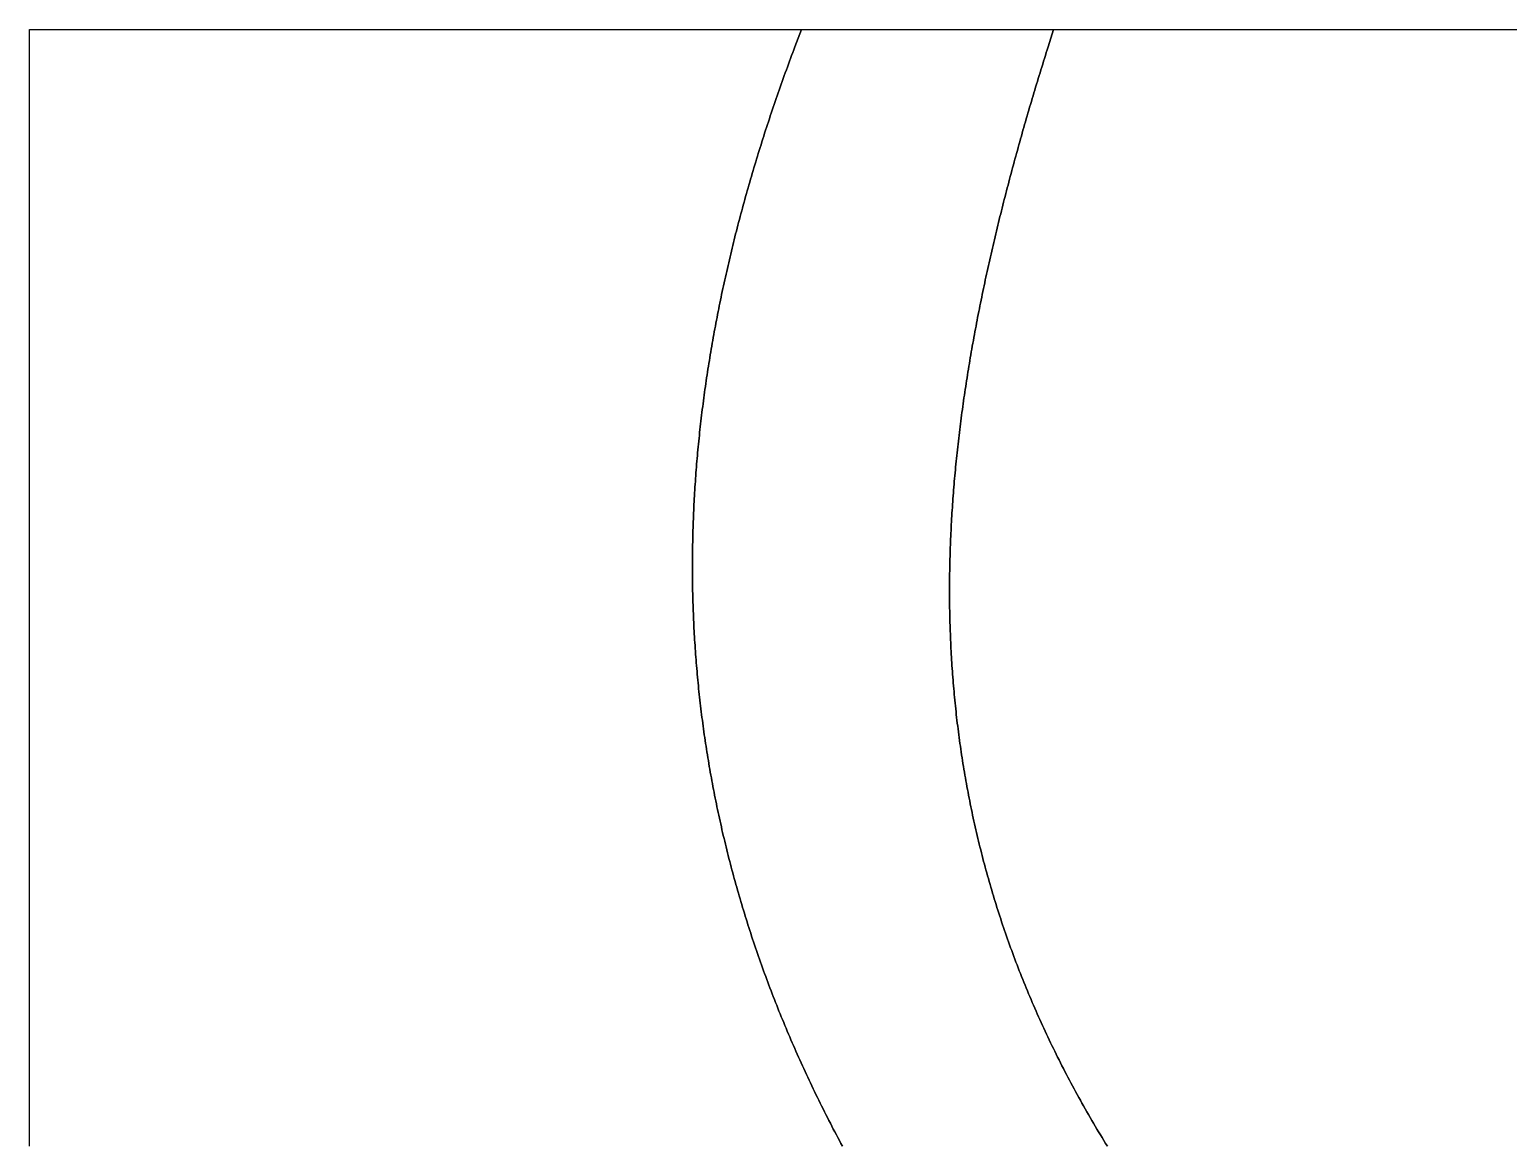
# Model space of a CAD drawing. Header units: millimetres. Extents: x 0 to 514, y 0 to 387.
# Drawn here: x 0 to 257, y 193.5 to 387 of the extents above; entities that cross this region are included whole.
import ezdxf

# ---------------------------------------------------------------- set-up
doc = ezdxf.new("R2010")
doc.units = ezdxf.units.MM
for name, color, linetype in [('P01', 3, 'CONTINUOUS'), ('P02', 3, 'CONTINUOUS'), ('P03', 3, 'CONTINUOUS')]:
    doc.layers.add(name, color=color, linetype=linetype)

msp = doc.modelspace()

# ---------------------------------------------------------------- linework, layer by layer
at = {"layer": 'P01'}
msp.add_lwpolyline([(0, 193), (0, 193.5), (0, 194), (0, 194.5), (0, 195), (0, 195.5), (0, 196), (0, 196.5), (0, 197), (0, 197.5), (0, 198), (0, 198.5), (0, 199), (0, 199.5), (0, 200), (0, 200.5), (0, 201), (0, 201.5), (0, 202), (0, 202.5), (0, 203), (0, 203.5), (0, 204), (0, 204.5), (0, 205), (0, 205.5), (0, 206), (0, 206.5), (0, 207), (0, 207.5), (0, 208), (0, 208.5), (0, 209), (0, 209.5), (0, 210), (0, 210.5), (0, 211), (0, 211.5), (0, 212), (0, 212.5), (0, 213), (0, 213.5), (0, 214), (0, 214.5), (0, 215), (0, 215.5), (0, 216), (0, 216.5), (0, 217), (0, 217.5), (0, 218), (0, 218.5), (0, 219), (0, 219.5), (0, 220), (0, 220.5), (0, 221), (0, 221.5), (0, 222), (0, 222.5), (0, 223), (0, 223.5), (0, 224), (0, 224.5), (0, 225), (0, 225.5), (0, 226), (0, 226.5), (0, 227), (0, 227.5), (0, 228), (0, 228.5), (0, 229), (0, 229.5), (0, 230), (0, 230.5), (0, 231), (0, 231.5), (0, 232), (0, 232.5), (0, 233), (0, 233.5), (0, 234), (0, 234.5), (0, 235), (0, 235.5), (0, 236), (0, 236.5), (0, 237), (0, 237.5), (0, 238), (0, 238.5), (0, 239), (0, 239.5), (0, 240), (0, 240.5), (0, 241), (0, 241.5), (0, 242), (0, 242.5), (0, 243), (0, 243.5), (0, 244), (0, 244.5), (0, 245), (0, 245.5), (0, 246), (0, 246.5), (0, 247), (0, 247.5), (0, 248), (0, 248.5), (0, 249), (0, 249.5), (0, 250), (0, 250.5), (0, 251), (0, 251.5), (0, 252), (0, 252.5), (0, 253), (0, 253.5), (0, 254), (0, 254.5), (0, 255), (0, 255.5), (0, 256), (0, 256.5), (0, 257), (0, 257.5), (0, 258), (0, 258.5), (0, 259), (0, 259.5), (0, 260), (0, 260.5), (0, 261), (0, 261.5), (0, 262), (0, 262.5), (0, 263), (0, 263.5), (0, 264), (0, 264.5), (0, 265), (0, 265.5), (0, 266), (0, 266.5), (0, 267), (0, 267.5), (0, 268), (0, 268.5), (0, 269), (0, 269.5), (0, 270), (0, 270.5), (0, 271), (0, 271.5), (0, 272), (0, 272.5), (0, 273), (0, 273.5), (0, 274), (0, 274.5), (0, 275), (0, 275.5), (0, 276), (0, 276.5), (0, 277), (0, 277.5), (0, 278), (0, 278.5), (0, 279), (0, 279.5), (0, 280), (0, 280.5), (0, 281), (0, 281.5), (0, 282), (0, 282.5), (0, 283), (0, 283.5), (0, 284), (0, 284.5), (0, 285), (0, 285.5), (0, 286), (0, 286.5), (0, 287), (0, 287.5), (0, 288), (0, 288.5), (0, 289), (0, 289.5), (0, 290), (0, 290.5), (0, 291), (0, 291.5), (0, 292), (0, 292.5), (0, 293), (0, 293.5), (0, 294), (0, 294.5), (0, 295), (0, 295.5), (0, 296), (0, 296.5), (0, 297), (0, 297.5), (0, 298), (0, 298.5), (0, 299), (0, 299.5), (0, 300), (0, 300.5), (0, 301), (0, 301.5), (0, 302), (0, 302.5), (0, 303), (0, 303.5), (0, 304), (0, 304.5), (0, 305), (0, 305.5), (0, 306), (0, 306.5), (0, 307), (0, 307.5), (0, 308), (0, 308.5), (0, 309), (0, 309.5), (0, 310), (0, 310.5), (0, 311), (0, 311.5), (0, 312), (0, 312.5), (0, 313), (0, 313.5), (0, 314), (0, 314.5), (0, 315), (0, 315.5), (0, 316), (0, 316.5), (0, 317), (0, 317.5), (0, 318), (0, 318.5), (0, 319), (0, 319.5), (0, 320), (0, 320.5), (0, 321), (0, 321.5), (0, 322), (0, 322.5), (0, 323), (0, 323.5), (0, 324), (0, 324.5), (0, 325), (0, 325.5), (0, 326), (0, 326.5), (0, 327), (0, 327.5), (0, 328), (0, 328.5), (0, 329), (0, 329.5), (0, 330), (0, 330.5), (0, 331), (0, 331.5), (0, 332), (0, 332.5), (0, 333), (0, 333.5), (0, 334), (0, 334.5), (0, 335), (0, 335.5), (0, 336), (0, 336.5), (0, 337), (0, 337.5), (0, 338), (0, 338.5), (0, 339), (0, 339.5), (0, 340), (0, 340.5), (0, 341), (0, 341.5), (0, 342), (0, 342.5), (0, 343), (0, 343.5), (0, 344), (0, 344.5), (0, 345), (0, 345.5), (0, 346), (0, 346.5), (0, 347), (0, 347.5), (0, 348), (0, 348.5), (0, 349), (0, 349.5), (0, 350), (0, 350.5), (0, 351), (0, 351.5), (0, 352), (0, 352.5), (0, 353), (0, 353.5), (0, 354), (0, 354.5), (0, 355), (0, 355.5), (0, 356), (0, 356.5), (0, 357), (0, 357.5), (0, 358), (0, 358.5), (0, 359), (0, 359.5), (0, 360), (0, 360.5), (0, 361), (0, 361.5), (0, 362), (0, 362.5), (0, 363), (0, 363.5), (0, 364), (0, 364.5), (0, 365), (0, 365.5), (0, 366), (0, 366.5), (0, 367), (0, 367.5), (0, 368), (0, 368.5), (0, 369), (0, 369.5), (0, 370), (0, 370.5), (0, 371), (0, 371.5), (0, 372), (0, 372.5), (0, 373), (0, 373.5), (0, 374), (0, 374.5), (0, 375), (0, 375.5), (0, 376), (0, 376.5), (0, 377), (0, 377.5), (0, 378), (0, 378.5), (0, 379), (0, 379.5), (0, 380), (0, 380.5), (0, 381), (0, 381.5), (0, 382), (0, 382.5), (0, 383), (0, 383.5), (0, 384), (0, 387), (134.133858, 387), (133, 384), (132.811479, 383.5), (132.623868, 383), (132.43717, 382.5), (132.251385, 382), (132.066516, 381.5), (131.882564, 381), (131.699531, 380.5), (131.517417, 380), (131.336225, 379.5), (131.155956, 379), (130.976612, 378.5), (130.798193, 378), (130.620702, 377.5), (130.44414, 377), (130.268509, 376.5), (130.09381, 376), (129.920044, 375.5), (129.747214, 375), (129.57532, 374.5), (129.404365, 374), (129.234349, 373.5), (129.065274, 373), (128.897142, 372.5), (128.729955, 372), (128.563713, 371.5), (128.398419, 371), (128.234073, 370.5), (128.070678, 370), (127.908234, 369.5), (127.746744, 369), (127.586209, 368.5), (127.42663, 368), (127.268009, 367.5), (127.110348, 367), (126.953648, 366.5), (126.79791, 366), (126.643136, 365.5), (126.489328, 365), (126.336486, 364.5), (126.184614, 364), (126.033711, 363.5), (125.88378, 363), (125.734822, 362.5), (125.586839, 362), (125.439832, 361.5), (125.293802, 361), (125.148752, 360.5), (125.004683, 360), (124.861595, 359.5), (124.719492, 359), (124.578374, 358.5), (124.438242, 358), (124.299099, 357.5), (124.160946, 357), (124.023784, 356.5), (123.887615, 356), (123.75244, 355.5), (123.618262, 355), (123.48508, 354.5), (123.352898, 354), (123.221716, 353.5), (123.091536, 353), (122.96236, 352.5), (122.834188, 352), (122.707023, 351.5), (122.580866, 351), (122.455719, 350.5), (122.331583, 350), (122.20846, 349.5), (122.08635, 349), (121.965256, 348.5), (121.84518, 348), (121.726122, 347.5), (121.608084, 347), (121.491068, 346.5), (121.375076, 346), (121.260108, 345.5), (121.146166, 345), (121.033252, 344.5), (120.921368, 344), (120.810514, 343.5), (120.700693, 343), (120.591905, 342.5), (120.484153, 342), (120.377438, 341.5), (120.271761, 341), (120.167125, 340.5), (120.063529, 340), (119.960977, 339.5), (119.859469, 339), (119.759007, 338.5), (119.659593, 338), (119.561228, 337.5), (119.463913, 337), (119.367651, 336.5), (119.272442, 336), (119.178289, 335.5), (119.085191, 335), (118.993153, 334.5), (118.902173, 334), (118.812256, 333.5), (118.7234, 333), (118.635609, 332.5), (118.548884, 332), (118.463226, 331.5), (118.378637, 331), (118.295119, 330.5), (118.212672, 330), (118.131298, 329.5), (118.050999, 329), (117.971777, 328.5), (117.893633, 328), (117.816568, 327.5), (117.740584, 327), (117.665683, 326.5), (117.591865, 326), (117.519133, 325.5), (117.447489, 325), (117.376932, 324.5), (117.307466, 324), (117.239091, 323.5), (117.17181, 323), (117.105623, 322.5), (117.040532, 322), (116.976539, 321.5), (116.913645, 321), (116.851852, 320.5), (116.791161, 320), (116.731574, 319.5), (116.673092, 319), (116.615716, 318.5), (116.55945, 318), (116.504293, 317.5), (116.450247, 317), (116.397314, 316.5), (116.345495, 316), (116.294793, 315.5), (116.245208, 315), (116.196741, 314.5), (116.149395, 314), (116.103172, 313.5), (116.058071, 313), (116.014096, 312.5), (115.971247, 312), (115.929526, 311.5), (115.888935, 311), (115.849475, 310.5), (115.811147, 310), (115.773954, 309.5), (115.737896, 309), (115.702976, 308.5), (115.669194, 308), (115.636552, 307.5), (115.605052, 307), (115.574695, 306.5), (115.545483, 306), (115.517417, 305.5), (115.490499, 305), (115.46473, 304.5), (115.440113, 304), (115.416647, 303.5), (115.394335, 303), (115.373179, 302.5), (115.35318, 302), (115.334339, 301.5), (115.316658, 301), (115.300138, 300.5), (115.284782, 300), (115.27059, 299.5), (115.257564, 299), (115.245705, 298.5), (115.235016, 298), (115.225497, 297.5), (115.21715, 297), (115.209977, 296.5), (115.203979, 296), (115.199157, 295.5), (115.195514, 295), (115.19305, 294.5), (115.191768, 294), (115.191668, 293.5), (115.192753, 293), (115.195023, 292.5), (115.198481, 292), (115.203127, 291.5), (115.208964, 291), (115.215992, 290.5), (115.224214, 290), (115.233631, 289.5), (115.244244, 289), (115.256055, 288.5), (115.269066, 288), (115.283277, 287.5), (115.298691, 287), (115.315309, 286.5), (115.333133, 286), (115.352163, 285.5), (115.372402, 285), (115.393851, 284.5), (115.416512, 284), (115.440385, 283.5), (115.465474, 283), (115.491778, 282.5), (115.5193, 282), (115.548042, 281.5), (115.578004, 281), (115.609188, 280.5), (115.641596, 280), (115.675229, 279.5), (115.710089, 279), (115.746177, 278.5), (115.783495, 278), (115.822045, 277.5), (115.861827, 277), (115.902843, 276.5), (115.945096, 276), (115.988586, 275.5), (116.033314, 275), (116.079284, 274.5), (116.126495, 274), (116.174949, 273.5), (116.224649, 273), (116.275595, 272.5), (116.327789, 272), (116.381233, 271.5), (116.435928, 271), (116.491875, 270.5), (116.549077, 270), (116.607534, 269.5), (116.667248, 269), (116.728221, 268.5), (116.790454, 268), (116.853949, 267.5), (116.918707, 267), (116.984729, 266.5), (117.052018, 266), (117.120575, 265.5), (117.190401, 265), (117.261498, 264.5), (117.333867, 264), (117.40751, 263.5), (117.482429, 263), (117.558624, 262.5), (117.636098, 262), (117.714851, 261.5), (117.794887, 261), (117.876205, 260.5), (117.958807, 260), (118.042696, 259.5), (118.127872, 259), (118.214337, 258.5), (118.302092, 258), (118.39114, 257.5), (118.481481, 257), (118.573118, 256.5), (118.666051, 256), (118.760282, 255.5), (118.855813, 255), (118.952645, 254.5), (119.05078, 254), (119.150219, 253.5), (119.250964, 253), (119.353016, 252.5), (119.456377, 252), (119.561048, 251.5), (119.667031, 251), (119.774327, 250.5), (119.882938, 250), (119.992866, 249.5), (120.104111, 249), (120.216676, 248.5), (120.330561, 248), (120.44577, 247.5), (120.562302, 247), (120.680159, 246.5), (120.799344, 246), (120.919857, 245.5), (121.041701, 245), (121.164875, 244.5), (121.289383, 244), (121.415226, 243.5), (121.542404, 243), (121.670921, 242.5), (121.800776, 242), (121.931972, 241.5), (122.06451, 241), (122.198392, 240.5), (122.33362, 240), (122.470194, 239.5), (122.608116, 239), (122.747388, 238.5), (122.888011, 238), (123.029988, 237.5), (123.173318, 237), (123.318005, 236.5), (123.464048, 236), (123.611451, 235.5), (123.760214, 235), (123.910339, 234.5), (124.061828, 234), (124.214681, 233.5), (124.368901, 233), (124.524489, 232.5), (124.681447, 232), (124.839775, 231.5), (124.999477, 231), (125.160552, 230.5), (125.323003, 230), (125.486831, 229.5), (125.652037, 229), (125.818624, 228.5), (125.986593, 228), (126.155945, 227.5), (126.326681, 227), (126.498804, 226.5), (126.672314, 226), (126.847214, 225.5), (127.023504, 225), (127.201187, 224.5), (127.380264, 224), (127.560736, 223.5), (127.742605, 223), (127.925872, 222.5), (128.110539, 222), (128.296608, 221.5), (128.48408, 221), (128.672956, 220.5), (128.863238, 220), (129.054927, 219.5), (129.248026, 219), (129.442535, 218.5), (129.638456, 218), (129.835791, 217.5), (130.034541, 217), (130.234707, 216.5), (130.436292, 216), (130.639296, 215.5), (130.843722, 215), (131.04957, 214.5), (131.256842, 214), (131.46554, 213.5), (131.675666, 213), (131.88722, 212.5), (132.100204, 212), (132.31462, 211.5), (132.53047, 211), (132.747754, 210.5), (132.966475, 210), (133.186634, 209.5), (133.408232, 209), (133.631271, 208.5), (133.855752, 208), (134.081677, 207.5), (134.309048, 207), (134.537866, 206.5), (134.768132, 206), (134.999849, 205.5), (135.233017, 205), (135.467638, 204.5), (135.703713, 204), (135.941245, 203.5), (136.180234, 203), (136.420683, 202.5), (136.662592, 202), (136.905963, 201.5), (137.150798, 201), (137.397098, 200.5), (137.644865, 200), (137.8941, 199.5), (138.144805, 199), (138.396982, 198.5), (138.650631, 198), (138.905754, 197.5), (139.162353, 197), (139.42043, 196.5), (139.679986, 196), (139.941022, 195.5), (140.20354, 195), (140.467541, 194.5), (140.733027, 194), (141, 193.5), (141.266643, 193)], dxfattribs=at)
at = {"layer": 'P02'}
msp.add_lwpolyline([(141.266643, 193), (141, 193.5), (140.733027, 194), (140.467541, 194.5), (140.20354, 195), (139.941022, 195.5), (139.679986, 196), (139.42043, 196.5), (139.162353, 197), (138.905754, 197.5), (138.650631, 198), (138.396982, 198.5), (138.144805, 199), (137.8941, 199.5), (137.644865, 200), (137.397098, 200.5), (137.150798, 201), (136.905963, 201.5), (136.662592, 202), (136.420683, 202.5), (136.180234, 203), (135.941245, 203.5), (135.703713, 204), (135.467638, 204.5), (135.233017, 205), (134.999849, 205.5), (134.768132, 206), (134.537866, 206.5), (134.309048, 207), (134.081677, 207.5), (133.855752, 208), (133.631271, 208.5), (133.408232, 209), (133.186634, 209.5), (132.966475, 210), (132.747754, 210.5), (132.53047, 211), (132.31462, 211.5), (132.100204, 212), (131.88722, 212.5), (131.675666, 213), (131.46554, 213.5), (131.256842, 214), (131.04957, 214.5), (130.843722, 215), (130.639296, 215.5), (130.436292, 216), (130.234707, 216.5), (130.034541, 217), (129.835791, 217.5), (129.638456, 218), (129.442535, 218.5), (129.248026, 219), (129.054927, 219.5), (128.863238, 220), (128.672956, 220.5), (128.48408, 221), (128.296608, 221.5), (128.110539, 222), (127.925872, 222.5), (127.742605, 223), (127.560736, 223.5), (127.380264, 224), (127.201187, 224.5), (127.023504, 225), (126.847214, 225.5), (126.672314, 226), (126.498804, 226.5), (126.326681, 227), (126.155945, 227.5), (125.986593, 228), (125.818624, 228.5), (125.652037, 229), (125.486831, 229.5), (125.323003, 230), (125.160552, 230.5), (124.999477, 231), (124.839775, 231.5), (124.681447, 232), (124.524489, 232.5), (124.368901, 233), (124.214681, 233.5), (124.061828, 234), (123.910339, 234.5), (123.760214, 235), (123.611451, 235.5), (123.464048, 236), (123.318005, 236.5), (123.173318, 237), (123.029988, 237.5), (122.888011, 238), (122.747388, 238.5), (122.608116, 239), (122.470194, 239.5), (122.33362, 240), (122.198392, 240.5), (122.06451, 241), (121.931972, 241.5), (121.800776, 242), (121.670921, 242.5), (121.542404, 243), (121.415226, 243.5), (121.289383, 244), (121.164875, 244.5), (121.041701, 245), (120.919857, 245.5), (120.799344, 246), (120.680159, 246.5), (120.562302, 247), (120.44577, 247.5), (120.330561, 248), (120.216676, 248.5), (120.104111, 249), (119.992866, 249.5), (119.882938, 250), (119.774327, 250.5), (119.667031, 251), (119.561048, 251.5), (119.456377, 252), (119.353016, 252.5), (119.250964, 253), (119.150219, 253.5), (119.05078, 254), (118.952645, 254.5), (118.855813, 255), (118.760282, 255.5), (118.666051, 256), (118.573118, 256.5), (118.481481, 257), (118.39114, 257.5), (118.302092, 258), (118.214337, 258.5), (118.127872, 259), (118.042696, 259.5), (117.958807, 260), (117.876205, 260.5), (117.794887, 261), (117.714851, 261.5), (117.636098, 262), (117.558624, 262.5), (117.482429, 263), (117.40751, 263.5), (117.333867, 264), (117.261498, 264.5), (117.190401, 265), (117.120575, 265.5), (117.052018, 266), (116.984729, 266.5), (116.918707, 267), (116.853949, 267.5), (116.790454, 268), (116.728221, 268.5), (116.667248, 269), (116.607534, 269.5), (116.549077, 270), (116.491875, 270.5), (116.435928, 271), (116.381233, 271.5), (116.327789, 272), (116.275595, 272.5), (116.224649, 273), (116.174949, 273.5), (116.126495, 274), (116.079284, 274.5), (116.033314, 275), (115.988586, 275.5), (115.945096, 276), (115.902843, 276.5), (115.861827, 277), (115.822045, 277.5), (115.783495, 278), (115.746177, 278.5), (115.710089, 279), (115.675229, 279.5), (115.641596, 280), (115.609188, 280.5), (115.578004, 281), (115.548042, 281.5), (115.5193, 282), (115.491778, 282.5), (115.465474, 283), (115.440385, 283.5), (115.416512, 284), (115.393851, 284.5), (115.372402, 285), (115.352163, 285.5), (115.333133, 286), (115.315309, 286.5), (115.298691, 287), (115.283277, 287.5), (115.269066, 288), (115.256055, 288.5), (115.244244, 289), (115.233631, 289.5), (115.224214, 290), (115.215992, 290.5), (115.208964, 291), (115.203127, 291.5), (115.198481, 292), (115.195023, 292.5), (115.192753, 293), (115.191668, 293.5), (115.191768, 294), (115.19305, 294.5), (115.195514, 295), (115.199157, 295.5), (115.203979, 296), (115.209977, 296.5), (115.21715, 297), (115.225497, 297.5), (115.235016, 298), (115.245705, 298.5), (115.257564, 299), (115.27059, 299.5), (115.284782, 300), (115.300138, 300.5), (115.316658, 301), (115.334339, 301.5), (115.35318, 302), (115.373179, 302.5), (115.394335, 303), (115.416647, 303.5), (115.440113, 304), (115.46473, 304.5), (115.490499, 305), (115.517417, 305.5), (115.545483, 306), (115.574695, 306.5), (115.605052, 307), (115.636552, 307.5), (115.669194, 308), (115.702976, 308.5), (115.737896, 309), (115.773954, 309.5), (115.811147, 310), (115.849475, 310.5), (115.888935, 311), (115.929526, 311.5), (115.971247, 312), (116.014096, 312.5), (116.058071, 313), (116.103172, 313.5), (116.149395, 314), (116.196741, 314.5), (116.245208, 315), (116.294793, 315.5), (116.345495, 316), (116.397314, 316.5), (116.450247, 317), (116.504293, 317.5), (116.55945, 318), (116.615716, 318.5), (116.673092, 319), (116.731574, 319.5), (116.791161, 320), (116.851852, 320.5), (116.913645, 321), (116.976539, 321.5), (117.040532, 322), (117.105623, 322.5), (117.17181, 323), (117.239091, 323.5), (117.307466, 324), (117.376932, 324.5), (117.447489, 325), (117.519133, 325.5), (117.591865, 326), (117.665683, 326.5), (117.740584, 327), (117.816568, 327.5), (117.893633, 328), (117.971777, 328.5), (118.050999, 329), (118.131298, 329.5), (118.212672, 330), (118.295119, 330.5), (118.378637, 331), (118.463226, 331.5), (118.548884, 332), (118.635609, 332.5), (118.7234, 333), (118.812256, 333.5), (118.902173, 334), (118.993153, 334.5), (119.085191, 335), (119.178289, 335.5), (119.272442, 336), (119.367651, 336.5), (119.463913, 337), (119.561228, 337.5), (119.659593, 338), (119.759007, 338.5), (119.859469, 339), (119.960977, 339.5), (120.063529, 340), (120.167125, 340.5), (120.271761, 341), (120.377438, 341.5), (120.484153, 342), (120.591905, 342.5), (120.700693, 343), (120.810514, 343.5), (120.921368, 344), (121.033252, 344.5), (121.146166, 345), (121.260108, 345.5), (121.375076, 346), (121.491068, 346.5), (121.608084, 347), (121.726122, 347.5), (121.84518, 348), (121.965256, 348.5), (122.08635, 349), (122.20846, 349.5), (122.331583, 350), (122.455719, 350.5), (122.580866, 351), (122.707023, 351.5), (122.834188, 352), (122.96236, 352.5), (123.091536, 353), (123.221716, 353.5), (123.352898, 354), (123.48508, 354.5), (123.618262, 355), (123.75244, 355.5), (123.887615, 356), (124.023784, 356.5), (124.160946, 357), (124.299099, 357.5), (124.438242, 358), (124.578374, 358.5), (124.719492, 359), (124.861595, 359.5), (125.004683, 360), (125.148752, 360.5), (125.293802, 361), (125.439832, 361.5), (125.586839, 362), (125.734822, 362.5), (125.88378, 363), (126.033711, 363.5), (126.184614, 364), (126.336486, 364.5), (126.489328, 365), (126.643136, 365.5), (126.79791, 366), (126.953648, 366.5), (127.110348, 367), (127.268009, 367.5), (127.42663, 368), (127.586209, 368.5), (127.746744, 369), (127.908234, 369.5), (128.070678, 370), (128.234073, 370.5), (128.398419, 371), (128.563713, 371.5), (128.729955, 372), (128.897142, 372.5), (129.065274, 373), (129.234349, 373.5), (129.404365, 374), (129.57532, 374.5), (129.747214, 375), (129.920044, 375.5), (130.09381, 376), (130.268509, 376.5), (130.44414, 377), (130.620702, 377.5), (130.798193, 378), (130.976612, 378.5), (131.155956, 379), (131.336225, 379.5), (131.517417, 380), (131.699531, 380.5), (131.882564, 381), (132.066516, 381.5), (132.251385, 382), (132.43717, 382.5), (132.623868, 383), (132.811479, 383.5), (133, 384), (134.133858, 387), (177.944882, 387), (177, 384), (176.842748, 383.5), (176.685954, 383), (176.529623, 382.5), (176.373759, 382), (176.218365, 381.5), (176.063447, 381), (175.909007, 380.5), (175.755049, 380), (175.601579, 379.5), (175.448599, 379), (175.296114, 378.5), (175.144128, 378), (174.992645, 377.5), (174.841669, 377), (174.691203, 376.5), (174.541253, 376), (174.391821, 375.5), (174.242912, 375), (174.09453, 374.5), (173.946679, 374), (173.799363, 373.5), (173.652586, 373), (173.506352, 372.5), (173.360665, 372), (173.215529, 371.5), (173.070948, 371), (172.926926, 370.5), (172.783467, 370), (172.640575, 369.5), (172.498254, 369), (172.356508, 368.5), (172.215342, 368), (172.074758, 367.5), (171.934762, 367), (171.795356, 366.5), (171.656546, 366), (171.518335, 365.5), (171.380727, 365), (171.243727, 364.5), (171.107338, 364), (170.971563, 363.5), (170.836409, 363), (170.701877, 362.5), (170.567973, 362), (170.434699, 361.5), (170.302062, 361), (170.170063, 360.5), (170.038708, 360), (169.908, 359.5), (169.777944, 359), (169.648543, 358.5), (169.519801, 358), (169.391723, 357.5), (169.264312, 357), (169.137572, 356.5), (169.011508, 356), (168.886124, 355.5), (168.761423, 355), (168.637409, 354.5), (168.514087, 354), (168.39146, 353.5), (168.269533, 353), (168.14831, 352.5), (168.027794, 352), (167.907989, 351.5), (167.7889, 351), (167.670531, 350.5), (167.552885, 350), (167.435967, 349.5), (167.319781, 349), (167.20433, 348.5), (167.089619, 348), (166.975652, 347.5), (166.862432, 347), (166.749964, 346.5), (166.638251, 346), (166.527299, 345.5), (166.41711, 345), (166.307689, 344.5), (166.19904, 344), (166.091166, 343.5), (165.984072, 343), (165.877762, 342.5), (165.77224, 342), (165.66751, 341.5), (165.563576, 341), (165.460441, 340.5), (165.358111, 340), (165.256588, 339.5), (165.155877, 339), (165.055982, 338.5), (164.956907, 338), (164.858656, 337.5), (164.761233, 337), (164.664642, 336.5), (164.568887, 336), (164.473972, 335.5), (164.379901, 335), (164.286678, 334.5), (164.194307, 334), (164.102793, 333.5), (164.012138, 333), (163.922347, 332.5), (163.833425, 332), (163.745374, 331.5), (163.6582, 331), (163.571906, 330.5), (163.486496, 330), (163.401974, 329.5), (163.318345, 329), (163.235611, 328.5), (163.153778, 328), (163.072849, 327.5), (162.992828, 327), (162.91372, 326.5), (162.835528, 326), (162.758256, 325.5), (162.681909, 325), (162.606489, 324.5), (162.532003, 324), (162.458452, 323.5), (162.385842, 323), (162.314176, 322.5), (162.243459, 322), (162.173694, 321.5), (162.104885, 321), (162.037037, 320.5), (161.970153, 320), (161.904238, 319.5), (161.839295, 319), (161.775329, 318.5), (161.712343, 318), (161.650342, 317.5), (161.589329, 317), (161.529309, 316.5), (161.470286, 316), (161.412263, 315.5), (161.355244, 315), (161.299234, 314.5), (161.244237, 314), (161.190256, 313.5), (161.137296, 313), (161.085361, 312.5), (161.034454, 312), (160.984581, 311.5), (160.935743, 311), (160.887947, 310.5), (160.841195, 310), (160.795492, 309.5), (160.750842, 309), (160.707248, 308.5), (160.664715, 308), (160.623247, 307.5), (160.582848, 307), (160.543522, 306.5), (160.505272, 306), (160.468104, 305.5), (160.43202, 305), (160.397025, 304.5), (160.363123, 304), (160.330318, 303.5), (160.298614, 303), (160.268014, 302.5), (160.238524, 302), (160.210147, 301.5), (160.182886, 301), (160.156747, 300.5), (160.131733, 300), (160.107847, 299.5), (160.085095, 299), (160.06348, 298.5), (160.043006, 298), (160.023677, 297.5), (160.005497, 297), (159.98847, 296.5), (159.9726, 296), (159.957891, 295.5), (159.944348, 295), (159.931973, 294.5), (159.920772, 294), (159.910748, 293.5), (159.901905, 293), (159.894248, 292.5), (159.887779, 292), (159.882504, 291.5), (159.878427, 291), (159.87555, 290.5), (159.873879, 290), (159.873417, 289.5), (159.874168, 289), (159.876137, 288.5), (159.879327, 288), (159.883742, 287.5), (159.889387, 287), (159.896265, 286.5), (159.904381, 286), (159.913737, 285.5), (159.92434, 285), (159.936192, 284.5), (159.949297, 284), (159.96366, 283.5), (159.979284, 283), (159.996174, 282.5), (160.014333, 282), (160.033766, 281.5), (160.054476, 281), (160.076468, 280.5), (160.099745, 280), (160.124312, 279.5), (160.150173, 279), (160.177331, 278.5), (160.205791, 278), (160.235556, 277.5), (160.266631, 277), (160.29902, 276.5), (160.332726, 276), (160.367754, 275.5), (160.404108, 275), (160.441792, 274.5), (160.480809, 274), (160.521164, 273.5), (160.562861, 273), (160.605904, 272.5), (160.650296, 272), (160.696042, 271.5), (160.743146, 271), (160.791612, 270.5), (160.841444, 270), (160.892645, 269.5), (160.945221, 269), (160.999174, 268.5), (161.054509, 268), (161.11123, 267.5), (161.169341, 267), (161.228846, 266.5), (161.289749, 266), (161.352054, 265.5), (161.415765, 265), (161.480886, 264.5), (161.547421, 264), (161.615374, 263.5), (161.684749, 263), (161.75555, 262.5), (161.827781, 262), (161.901446, 261.5), (161.97655, 261), (162.053095, 260.5), (162.131087, 260), (162.210528, 259.5), (162.291424, 259), (162.373778, 258.5), (162.457595, 258), (162.542877, 257.5), (162.62963, 257), (162.717856, 256.5), (162.807562, 256), (162.898749, 255.5), (162.991423, 255), (163.085586, 254.5), (163.181245, 254), (163.278401, 253.5), (163.37706, 253), (163.477225, 252.5), (163.578901, 252), (163.68209, 251.5), (163.786799, 251), (163.893029, 250.5), (164.000786, 250), (164.110074, 249.5), (164.220896, 249), (164.333256, 248.5), (164.447159, 248), (164.562608, 247.5), (164.679608, 247), (164.798162, 246.5), (164.918275, 246), (165.03995, 245.5), (165.163192, 245), (165.288005, 244.5), (165.414392, 244), (165.542357, 243.5), (165.671906, 243), (165.80304, 242.5), (165.935766, 242), (166.070086, 241.5), (166.206005, 241), (166.343526, 240.5), (166.482654, 240), (166.623393, 239.5), (166.765747, 239), (166.909719, 238.5), (167.055314, 238), (167.202536, 237.5), (167.351388, 237), (167.501876, 236.5), (167.654002, 236), (167.807771, 235.5), (167.963187, 235), (168.120253, 234.5), (168.278975, 234), (168.439355, 233.5), (168.601398, 233), (168.765108, 232.5), (168.930489, 232), (169.097545, 231.5), (169.26628, 231), (169.436698, 230.5), (169.608803, 230), (169.782599, 229.5), (169.95809, 229), (170.135279, 228.5), (170.314172, 228), (170.494772, 227.5), (170.677083, 227), (170.861109, 226.5), (171.046854, 226), (171.234322, 225.5), (171.423517, 225), (171.614444, 224.5), (171.807105, 224), (172.001506, 223.5), (172.19765, 223), (172.395541, 222.5), (172.595183, 222), (172.796581, 221.5), (172.999737, 221), (173.204657, 220.5), (173.411344, 220), (173.619803, 219.5), (173.830036, 219), (174.042049, 218.5), (174.255845, 218), (174.471429, 217.5), (174.688804, 217), (174.907974, 216.5), (175.128944, 216), (175.351717, 215.5), (175.576297, 215), (175.802689, 214.5), (176.030896, 214), (176.260923, 213.5), (176.492773, 213), (176.72645, 212.5), (176.961959, 212), (177.199304, 211.5), (177.438488, 211), (177.679515, 210.5), (177.92239, 210), (178.167117, 209.5), (178.413699, 209), (178.66214, 208.5), (178.912446, 208), (179.164618, 207.5), (179.418663, 207), (179.674583, 206.5), (179.932383, 206), (180.192066, 205.5), (180.453637, 205), (180.7171, 204.5), (180.982458, 204), (181.249717, 203.5), (181.518878, 203), (181.789948, 202.5), (182.062929, 202), (182.337826, 201.5), (182.614643, 201), (182.893384, 200.5), (183.174053, 200), (183.456653, 199.5), (183.741189, 199), (184.027665, 198.5), (184.316085, 198), (184.606453, 197.5), (184.898772, 197), (185.193048, 196.5), (185.489283, 196), (185.787483, 195.5), (186.08765, 195), (186.389789, 194.5), (186.693905, 194), (187, 193.5), (187.305889, 193)], dxfattribs=at)
at = {"layer": 'P03'}
msp.add_lwpolyline([(187.305889, 193), (187, 193.5), (186.693905, 194), (186.389789, 194.5), (186.08765, 195), (185.787483, 195.5), (185.489283, 196), (185.193048, 196.5), (184.898772, 197), (184.606453, 197.5), (184.316085, 198), (184.027665, 198.5), (183.741189, 199), (183.456653, 199.5), (183.174053, 200), (182.893384, 200.5), (182.614643, 201), (182.337826, 201.5), (182.062929, 202), (181.789948, 202.5), (181.518878, 203), (181.249717, 203.5), (180.982458, 204), (180.7171, 204.5), (180.453637, 205), (180.192066, 205.5), (179.932383, 206), (179.674583, 206.5), (179.418663, 207), (179.164618, 207.5), (178.912446, 208), (178.66214, 208.5), (178.413699, 209), (178.167117, 209.5), (177.92239, 210), (177.679515, 210.5), (177.438488, 211), (177.199304, 211.5), (176.961959, 212), (176.72645, 212.5), (176.492773, 213), (176.260923, 213.5), (176.030896, 214), (175.802689, 214.5), (175.576297, 215), (175.351717, 215.5), (175.128944, 216), (174.907974, 216.5), (174.688804, 217), (174.471429, 217.5), (174.255845, 218), (174.042049, 218.5), (173.830036, 219), (173.619803, 219.5), (173.411344, 220), (173.204657, 220.5), (172.999737, 221), (172.796581, 221.5), (172.595183, 222), (172.395541, 222.5), (172.19765, 223), (172.001506, 223.5), (171.807105, 224), (171.614444, 224.5), (171.423517, 225), (171.234322, 225.5), (171.046854, 226), (170.861109, 226.5), (170.677083, 227), (170.494772, 227.5), (170.314172, 228), (170.135279, 228.5), (169.95809, 229), (169.782599, 229.5), (169.608803, 230), (169.436698, 230.5), (169.26628, 231), (169.097545, 231.5), (168.930489, 232), (168.765108, 232.5), (168.601398, 233), (168.439355, 233.5), (168.278975, 234), (168.120253, 234.5), (167.963187, 235), (167.807771, 235.5), (167.654002, 236), (167.501876, 236.5), (167.351388, 237), (167.202536, 237.5), (167.055314, 238), (166.909719, 238.5), (166.765747, 239), (166.623393, 239.5), (166.482654, 240), (166.343526, 240.5), (166.206005, 241), (166.070086, 241.5), (165.935766, 242), (165.80304, 242.5), (165.671906, 243), (165.542357, 243.5), (165.414392, 244), (165.288005, 244.5), (165.163192, 245), (165.03995, 245.5), (164.918275, 246), (164.798162, 246.5), (164.679608, 247), (164.562608, 247.5), (164.447159, 248), (164.333256, 248.5), (164.220896, 249), (164.110074, 249.5), (164.000786, 250), (163.893029, 250.5), (163.786799, 251), (163.68209, 251.5), (163.578901, 252), (163.477225, 252.5), (163.37706, 253), (163.278401, 253.5), (163.181245, 254), (163.085586, 254.5), (162.991423, 255), (162.898749, 255.5), (162.807562, 256), (162.717856, 256.5), (162.62963, 257), (162.542877, 257.5), (162.457595, 258), (162.373778, 258.5), (162.291424, 259), (162.210528, 259.5), (162.131087, 260), (162.053095, 260.5), (161.97655, 261), (161.901446, 261.5), (161.827781, 262), (161.75555, 262.5), (161.684749, 263), (161.615374, 263.5), (161.547421, 264), (161.480886, 264.5), (161.415765, 265), (161.352054, 265.5), (161.289749, 266), (161.228846, 266.5), (161.169341, 267), (161.11123, 267.5), (161.054509, 268), (160.999174, 268.5), (160.945221, 269), (160.892645, 269.5), (160.841444, 270), (160.791612, 270.5), (160.743146, 271), (160.696042, 271.5), (160.650296, 272), (160.605904, 272.5), (160.562861, 273), (160.521164, 273.5), (160.480809, 274), (160.441792, 274.5), (160.404108, 275), (160.367754, 275.5), (160.332726, 276), (160.29902, 276.5), (160.266631, 277), (160.235556, 277.5), (160.205791, 278), (160.177331, 278.5), (160.150173, 279), (160.124312, 279.5), (160.099745, 280), (160.076468, 280.5), (160.054476, 281), (160.033766, 281.5), (160.014333, 282), (159.996174, 282.5), (159.979284, 283), (159.96366, 283.5), (159.949297, 284), (159.936192, 284.5), (159.92434, 285), (159.913737, 285.5), (159.904381, 286), (159.896265, 286.5), (159.889387, 287), (159.883742, 287.5), (159.879327, 288), (159.876137, 288.5), (159.874168, 289), (159.873417, 289.5), (159.873879, 290), (159.87555, 290.5), (159.878427, 291), (159.882504, 291.5), (159.887779, 292), (159.894248, 292.5), (159.901905, 293), (159.910748, 293.5), (159.920772, 294), (159.931973, 294.5), (159.944348, 295), (159.957891, 295.5), (159.9726, 296), (159.98847, 296.5), (160.005497, 297), (160.023677, 297.5), (160.043006, 298), (160.06348, 298.5), (160.085095, 299), (160.107847, 299.5), (160.131733, 300), (160.156747, 300.5), (160.182886, 301), (160.210147, 301.5), (160.238524, 302), (160.268014, 302.5), (160.298614, 303), (160.330318, 303.5), (160.363123, 304), (160.397025, 304.5), (160.43202, 305), (160.468104, 305.5), (160.505272, 306), (160.543522, 306.5), (160.582848, 307), (160.623247, 307.5), (160.664715, 308), (160.707248, 308.5), (160.750842, 309), (160.795492, 309.5), (160.841195, 310), (160.887947, 310.5), (160.935743, 311), (160.984581, 311.5), (161.034454, 312), (161.085361, 312.5), (161.137296, 313), (161.190256, 313.5), (161.244237, 314), (161.299234, 314.5), (161.355244, 315), (161.412263, 315.5), (161.470286, 316), (161.529309, 316.5), (161.589329, 317), (161.650342, 317.5), (161.712343, 318), (161.775329, 318.5), (161.839295, 319), (161.904238, 319.5), (161.970153, 320), (162.037037, 320.5), (162.104885, 321), (162.173694, 321.5), (162.243459, 322), (162.314176, 322.5), (162.385842, 323), (162.458452, 323.5), (162.532003, 324), (162.606489, 324.5), (162.681909, 325), (162.758256, 325.5), (162.835528, 326), (162.91372, 326.5), (162.992828, 327), (163.072849, 327.5), (163.153778, 328), (163.235611, 328.5), (163.318345, 329), (163.401974, 329.5), (163.486496, 330), (163.571906, 330.5), (163.6582, 331), (163.745374, 331.5), (163.833425, 332), (163.922347, 332.5), (164.012138, 333), (164.102793, 333.5), (164.194307, 334), (164.286678, 334.5), (164.379901, 335), (164.473972, 335.5), (164.568887, 336), (164.664642, 336.5), (164.761233, 337), (164.858656, 337.5), (164.956907, 338), (165.055982, 338.5), (165.155877, 339), (165.256588, 339.5), (165.358111, 340), (165.460441, 340.5), (165.563576, 341), (165.66751, 341.5), (165.77224, 342), (165.877762, 342.5), (165.984072, 343), (166.091166, 343.5), (166.19904, 344), (166.307689, 344.5), (166.41711, 345), (166.527299, 345.5), (166.638251, 346), (166.749964, 346.5), (166.862432, 347), (166.975652, 347.5), (167.089619, 348), (167.20433, 348.5), (167.319781, 349), (167.435967, 349.5), (167.552885, 350), (167.670531, 350.5), (167.7889, 351), (167.907989, 351.5), (168.027794, 352), (168.14831, 352.5), (168.269533, 353), (168.39146, 353.5), (168.514087, 354), (168.637409, 354.5), (168.761423, 355), (168.886124, 355.5), (169.011508, 356), (169.137572, 356.5), (169.264312, 357), (169.391723, 357.5), (169.519801, 358), (169.648543, 358.5), (169.777944, 359), (169.908, 359.5), (170.038708, 360), (170.170063, 360.5), (170.302062, 361), (170.434699, 361.5), (170.567973, 362), (170.701877, 362.5), (170.836409, 363), (170.971563, 363.5), (171.107338, 364), (171.243727, 364.5), (171.380727, 365), (171.518335, 365.5), (171.656546, 366), (171.795356, 366.5), (171.934762, 367), (172.074758, 367.5), (172.215342, 368), (172.356508, 368.5), (172.498254, 369), (172.640575, 369.5), (172.783467, 370), (172.926926, 370.5), (173.070948, 371), (173.215529, 371.5), (173.360665, 372), (173.506352, 372.5), (173.652586, 373), (173.799363, 373.5), (173.946679, 374), (174.09453, 374.5), (174.242912, 375), (174.391821, 375.5), (174.541253, 376), (174.691203, 376.5), (174.841669, 377), (174.992645, 377.5), (175.144128, 378), (175.296114, 378.5), (175.448599, 379), (175.601579, 379.5), (175.755049, 380), (175.909007, 380.5), (176.063447, 381), (176.218365, 381.5), (176.373759, 382), (176.529623, 382.5), (176.685954, 383), (176.842748, 383.5), (177, 384), (177.944882, 387), (338.03937, 387)], dxfattribs=at)

doc.saveas('drawing.dxf')
